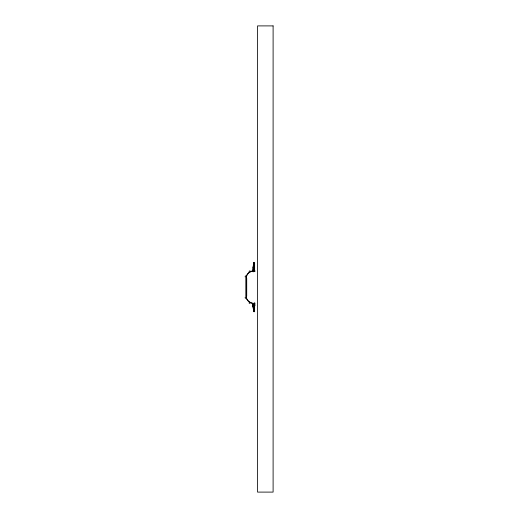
<?xml version="1.0" encoding="UTF-8"?>
<svg xmlns="http://www.w3.org/2000/svg" width="518" height="518" viewBox="0 0 518 518"><rect width="100%" height="100%" fill="white"/><g stroke="black" fill="none" stroke-linecap="round" stroke-linejoin="round"><path stroke-width="0.78" d="M254.675 305.665L254.875 305.924L254.875 304.014M253.943 271.192L253.943 262.82L252.849 269.969M253.179 267.152L253.101 267.748A18.331 7.453 -45.3 0 1 253.147 267.463L253.542 263.876L253.431 264.86M253.075 267.974L253.082 271.743L254.875 271.303L254.875 270.577M253.412 265.048L253.185 267.107M253.444 264.789L253.671 262.794L253.38 265.469M252.842 304.377L252.926 303.742M245.111 276.877L245.448 275.77M254.675 305.918L254.675 305.588M249.016 271.341L250.019 270.772M253.082 271.743L254.875 271.296M252.965 270.843L252.389 270.927A8.288 8.288 0 0 0 245.992 277.091L245.992 297.235A8.288 8.288 0 0 0 252.389 303.399L252.965 303.477M252.991 271.082L252.434 271.16A8.048 8.048 0 0 0 246.225 277.143L246.225 297.177A8.048 8.048 0 0 0 252.434 303.166L252.991 303.244M253.043 271.445L254.623 271.315M249.016 302.978L250.019 303.548M253.943 303.134L253.943 310.25M253.645 310.023L253.943 311.499L253.671 311.221M245.111 297.449L245.448 298.556M253.431 309.466L253.542 310.476L253.108 306.578A18.331 7.453 45.3 0 0 253.147 306.857L253.671 311.46L253.36 308.754L253.412 309.278M252.862 304.273L253.548 309.304M253.347 308.553L253.509 309.906M254.875 303.024L254.875 303.742M254.623 262.548L254.623 271.549M254.623 302.777L254.623 311.778M253.943 262.548L253.943 263.351M253.943 310.968L253.943 311.778M246.71 278.218L246.71 296.108M273.103 25.9L257.563 25.9L257.563 492.1L273.103 492.1L273.103 25.9M253.147 306.857L252.849 304.351L253.147 306.857"/></g></svg>
